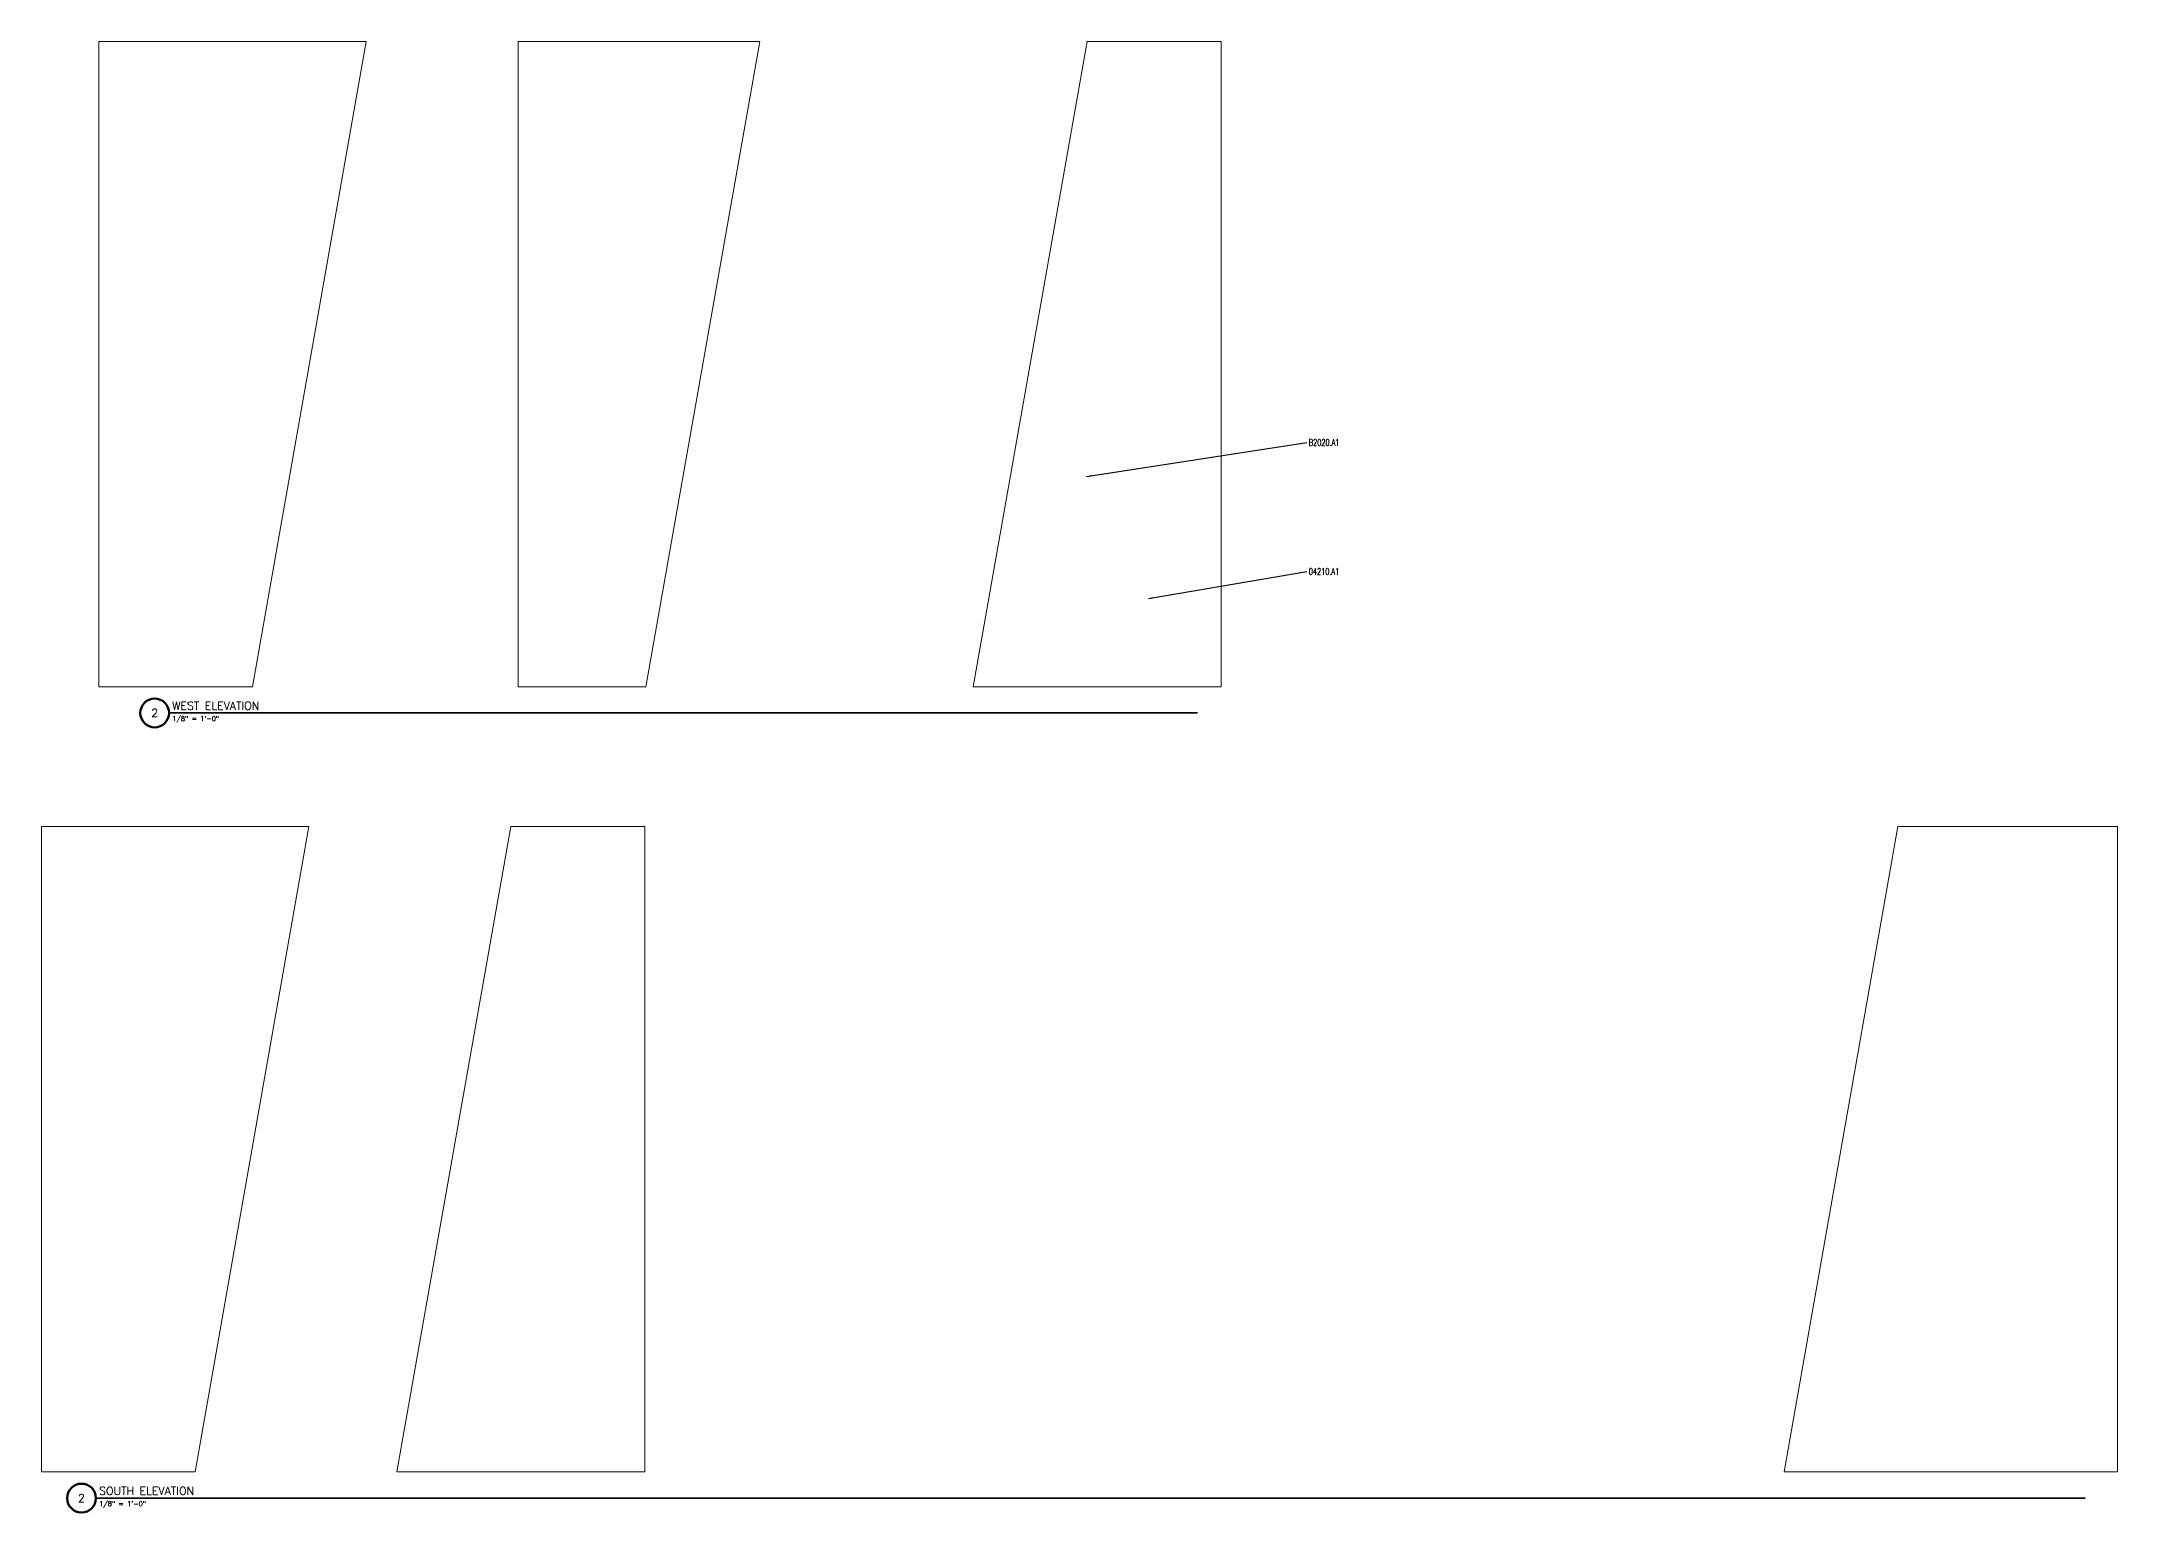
# Model space of a CAD drawing. Header units: inches. Extents: x -323 to 6820, y -93 to 4192.
# Drawn here: x 3901 to 6820, y 2124 to 4192 of the extents above; entities that cross this region are included whole.
import ezdxf
from ezdxf.enums import TextEntityAlignment as Align

# ---------------------------------------------------------------- set-up
doc = ezdxf.new("R2010")
doc.units = ezdxf.units.IN
doc.header["$LTSCALE"] = 0.5
doc.header["$MEASUREMENT"] = 0
doc.layers.get('0').update_dxf_attribs({"lineweight": 18})
doc.layers.add('A-Anno-Note', color=231, linetype='Continuous', lineweight=25)
doc.layers.add('G-Anno-Ttlb', color=213, linetype='Continuous', lineweight=50)
doc.layers.add('G-Anno-Nplt', color=140, linetype='Continuous', lineweight=18, plot=False)
doc.styles.add('Arch-Dim', font='romans.shx', dxfattribs={"width": 0.75})
doc.styles.add('RomanS', font='romans.shx')
doc.dimstyles.new('Aec-Arch-I-96', dxfattribs={"dimscale": 96, "dimtxt": 0.09375, "dimasz": 0.0625, "dimexe": 0.0625, "dimexo": 0.0625, "dimgap": 0.03125, "dimtad": 1, "dimdec": 4, "dimzin": 3, "dimdsep": 46, "dimlunit": 4, "dimtxsty": 'Arch-Dim', "dimblk": 'ARCHTICK', "dimcen": 0.09375, "dimazin": 2, "dimtfac": 0.75, "dimtdec": 4, "dimtix": 1, "dimtmove": 2, "dimatfit": 2, "dimfxl": 1, "dimtolj": 1, "dimtzin": 0, "dimarcsym": 0})

# ---------------------------------------------------------------- blocks, each defined once
blk = doc.blocks.new('_ArchTick')
at = {"color": 0, "linetype": 'ByBlock', "const_width": 0.15}
blk.add_lwpolyline([(-0.5, -0.5), (0.5, 0.5)], dxfattribs=at)
blk = doc.blocks.new('Anno_Title_A1')
at = {"color": 0, "linetype": 'ByBlock', "lineweight": -2}
blk.add_circle((0, 0), 2.25, dxfattribs=at)
blk.add_circle((0, 0), 2.25, dxfattribs=at)
at = {"color": 0, "linetype": 'ByBlock', "lineweight": -2, "style": 'RomanS'}
blk.add_attdef('NUMBER', text='', height=1.25, dxfattribs=at).set_placement((0, 0), align=Align.MIDDLE)
blk = doc.blocks.new('Anno_Title_T1')
at = {"color": 0, "linetype": 'ByBlock', "lineweight": -2, "style": 'RomanS'}
blk.add_attdef('TITLE', (2.75, 0.5), '', height=1.25, dxfattribs=at)
blk.add_attdef('SCALE', text='', height=0.75, dxfattribs=at).set_placement((2.75, -0.5), align=Align.TOP_LEFT)

msp = doc.modelspace()

# ---------------------------------------------------------------- linework, layer by layer
at = {"layer": 'G-Anno-Nplt'}
for points in [[(4357.7, 4192.1), (4197.7, 3284.9), (3981.6, 3284.9), (3981.6, 4192.1)], [(4911.1, 4192.1), (4751.1, 3284.9), (4571.5, 3284.9), (4571.5, 4192.1)], [(5560.1, 3284.9), (5560.1, 4192.1), (5371.3, 4192.1), (5211.4, 3284.9)], [(4277.3, 3088.1), (4117.3, 2180.9), (3901.2, 2180.9), (3901.2, 3088.1)], [(4749.7, 2180.9), (4749.7, 3088.1), (4560.9, 3088.1), (4401, 2180.9)], [(6820.1, 2180.9), (6820.1, 3088.1), (6511.4, 3088.1), (6351.5, 2180.9)]]:
    msp.add_lwpolyline(points, close=True, dxfattribs=at)
at = {"layer": 'G-Anno-Ttlb'}
for points in [[(4080.5, 3248, 2.4, 2.4, 0), (5526.8, 3248, 2.4, 2.4, 0)], [(3977.7, 2144, 2.4, 2.4, 0), (6774.9, 2144, 2.4, 2.4, 0)]]:
    msp.add_lwpolyline(points, format="xyseb", dxfattribs=at)

# ---------------------------------------------------------------- block references
ref = msp.add_blockref('Anno_Title_A1', (4060.3, 3248), dxfattribs=dict(at, xscale=9, yscale=9, zscale=9))
ref.add_attrib('NUMBER', '2', dxfattribs={"layer": '0', "color": 0, "linetype": 'ByBlock', "lineweight": -2, "height": 11.2, "style": 'Arch-Dim'}).set_placement((4060.3, 3248), align=Align.MIDDLE)
ref = msp.add_blockref('Anno_Title_T1', (4060.3, 3248), dxfattribs=dict(at, xscale=9, yscale=9, zscale=9))
ref.add_attrib('SCALE', '1/8" = 1\'-0"', dxfattribs={"layer": '0', "color": 0, "linetype": 'ByBlock', "lineweight": -2, "height": 6.75, "style": 'Arch-Dim'}).set_placement((4085, 3243.5), align=Align.TOP_LEFT)
ref.add_attrib('TITLE', 'WEST ELEVATION', (4085, 3252.5), dxfattribs={"layer": '0', "color": 0, "linetype": 'ByBlock', "lineweight": -2, "height": 11.25, "style": 'Arch-Dim'})
ref = msp.add_blockref('Anno_Title_A1', (3957.5, 2144), dxfattribs=dict(at, xscale=9, yscale=9, zscale=9))
ref.add_attrib('NUMBER', '2', dxfattribs={"layer": '0', "color": 0, "linetype": 'ByBlock', "lineweight": -2, "height": 11.2, "style": 'Arch-Dim'}).set_placement((3957.5, 2144), align=Align.MIDDLE)
ref = msp.add_blockref('Anno_Title_T1', (3957.5, 2144), dxfattribs=dict(at, xscale=9, yscale=9, zscale=9))
ref.add_attrib('SCALE', '1/8" = 1\'-0"', dxfattribs={"layer": '0', "color": 0, "linetype": 'ByBlock', "lineweight": -2, "height": 6.75, "style": 'Arch-Dim'}).set_placement((3982.2, 2139.5), align=Align.TOP_LEFT)
ref.add_attrib('TITLE', 'SOUTH ELEVATION', (3982.2, 2148.5), dxfattribs={"layer": '0', "color": 0, "linetype": 'ByBlock', "lineweight": -2, "height": 11.25, "style": 'Arch-Dim'})

# ---------------------------------------------------------------- texts
at = {"layer": 'A-Anno-Note', "char_height": 9, "attachment_point": 1, "style": 'Arch-Dim'}
for s, insert in [('B2020.A1', (5683.1, 3632.8)), ('04210.A1', (5683.1, 3451.4))]:
    msp.add_mtext(s, dxfattribs=dict(at, insert=insert))

# ---------------------------------------------------------------- leaders
at = {"layer": 'A-Anno-Note', "annotation_type": 0, "has_hookline": 1, "hookline_direction": 0, "text_width": 43.7}
for points in [[(5370.5, 3580.6), (5680.1, 3628.3)], [(5457.6, 3408.9), (5680.1, 3446.9)]]:
    msp.add_leader(points, dimstyle='Aec-Arch-I-96', override={"dimscale": 96, "dimgap": 0.03125, "dimtad": 0}, dxfattribs=at)

doc.saveas('drawing.dxf')
